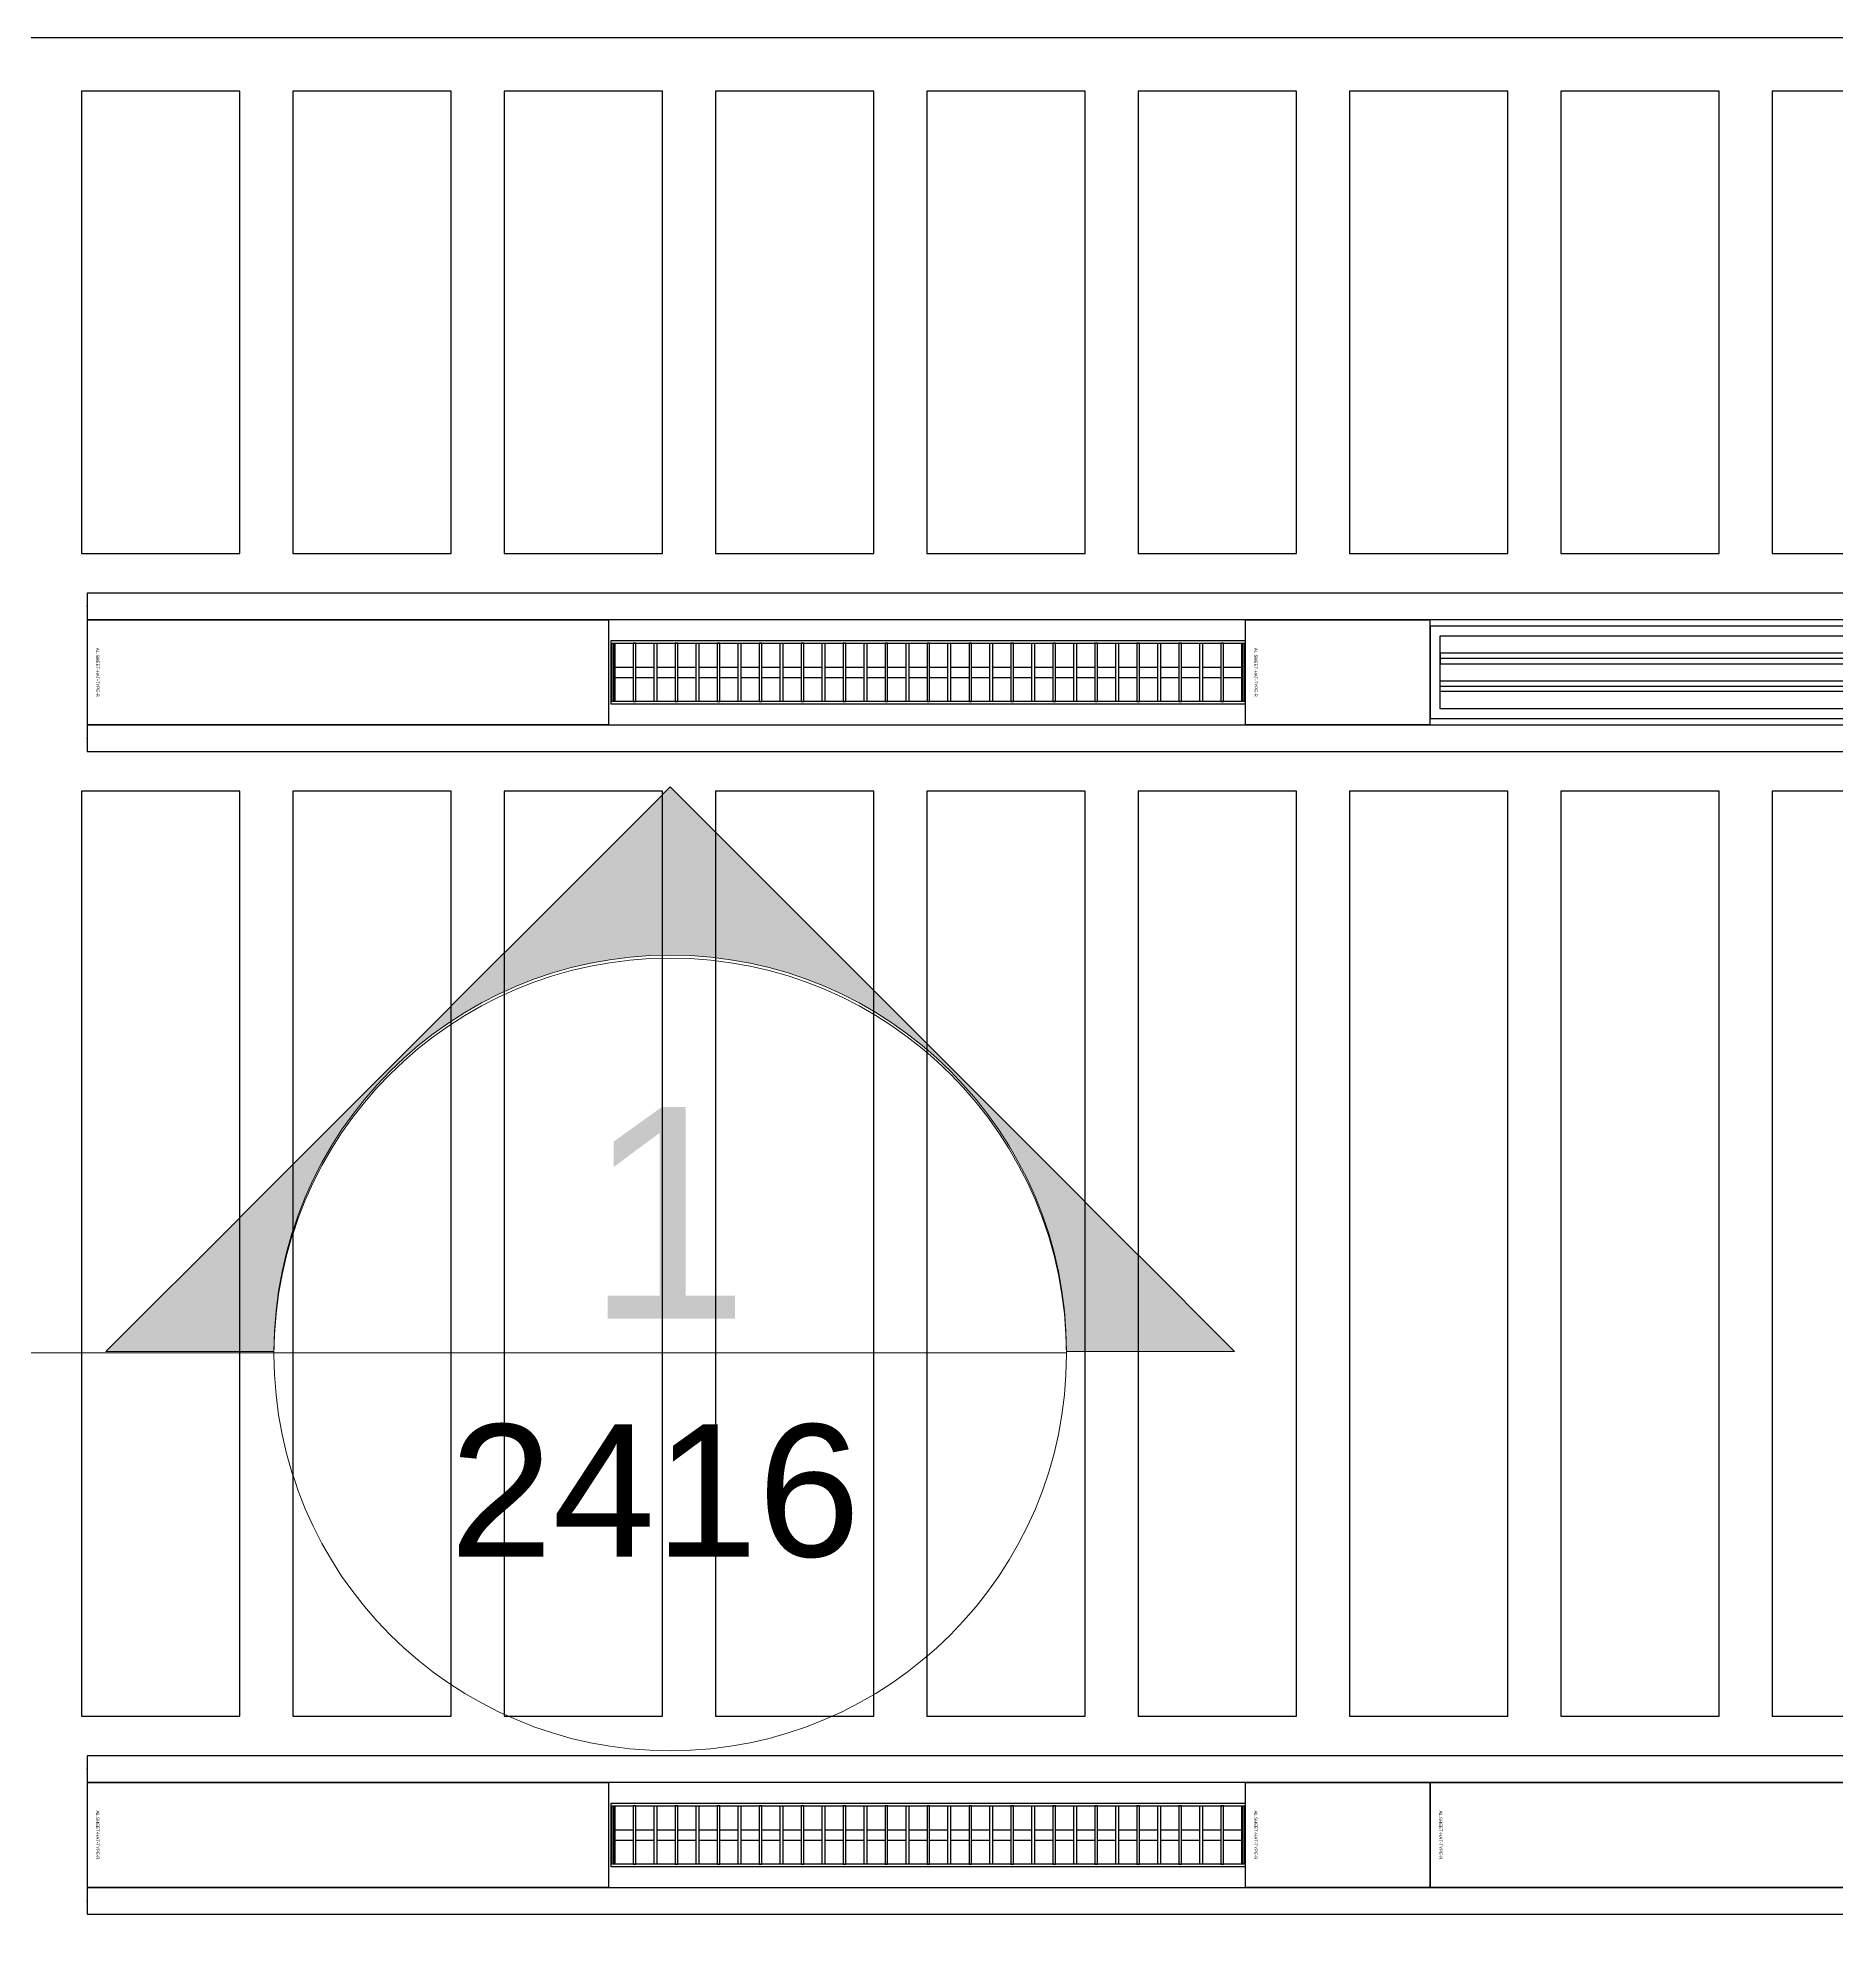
# Model space of a CAD drawing. Header units: millimetres. Extents: x -794334 to -714814, y -17806 to 22403.
# Drawn here: x -732314 to -728910, y -559 to 3029 of the extents above; entities that cross this region are included whole.
import ezdxf
from ezdxf.enums import TextEntityAlignment as Align
from ezdxf.xclip import XClip

# ---------------------------------------------------------------- set-up
doc = ezdxf.new("R2010")
doc.units = ezdxf.units.MM
doc.header["$XCLIPFRAME"] = 0
for name, color, linetype in [('000 - WIPEOUT', 250, 'Continuous'), ('001 - ASCESSORIES', 251, 'Continuous'), ('A04_TUBE SERIES', 2, 'Continuous'), ('A11_ALU.SOLID SHEET', 2, 'Continuous')]:
    doc.layers.add(name, color=color, linetype=linetype)
doc.layers.add('A-ANNO-NOTE', color=3, linetype='Continuous', lineweight=25)
doc.styles.add('Arial', font='arial.ttf', dxfattribs={"height": 400})
doc.styles.add('Arial_1', font='arial.ttf', dxfattribs={"height": 250})

# ---------------------------------------------------------------- blocks, each defined once
blk = doc.blocks.new('DPA_AN_Section Line - UP-Left-16261062-4252-01 ENLARGED CONCOURSE LEVEL - REFLECTED CEILING PLAN - SHEET 3')
at = {"layer": 'A-ANNO-NOTE', "lineweight": 9}
h = blk.add_hatch(color=256, dxfattribs=at)
edge = h.paths.add_edge_path()
edge.add_arc((0, -0.028), 7.5, 180, 360)
edge.add_line((7.5, -0.028), (10.682, -0.028))
edge.add_line((10.682, -0.028), (0, -10.71))
edge.add_line((0, -10.71), (-10.682, -0.028))
edge.add_line((-10.682, -0.028), (-7.5, -0.028))
at = {"layer": 'A-ANNO-NOTE', "lineweight": 18}
for p, q in [((-7.5, 0), (7.5, 0)), ((-7.5, -0.028), (-10.682, -0.028)), ((-10.682, -0.028), (0, -10.71)), ((0, -10.71), (10.682, -0.028)), ((10.682, -0.028), (7.5, -0.028))]:
    blk.add_line(p, q, dxfattribs=at)
at = {"layer": 'A-ANNO-NOTE', "lineweight": 9}
blk.add_line((7.5, 0), (150, 0), dxfattribs=at)
at = {"layer": 'A-ANNO-NOTE', "lineweight": 18}
blk.add_circle((0, 0.028), 7.5, dxfattribs=at)
blk.add_arc((0, -0.028), 7.5, 180, 360, dxfattribs=at)
blk = doc.blocks.new('*U1048')
at = {"layer": 'A11_ALU.SOLID SHEET', "color": 0}
blk.add_lwpolyline([(350, -98.8), (350, 98.8), (0, 98.8), (0, -98.8)], close=True, dxfattribs=at)
at = {"layer": 'Defpoints', "color": 250}
blk.add_point((0, 0), dxfattribs=at)
blk.add_text('AL.SHEET-HAT-TYPE-R', height=6, rotation=270, dxfattribs=at).set_placement((15, 0), align=Align.BOTTOM_CENTER)
blk = doc.blocks.new('*U1083')
at = {"layer": 'A11_ALU.SOLID SHEET', "color": 0}
blk.add_lwpolyline([(987.5, -98.8), (987.5, 98.8), (0, 98.8), (0, -98.8)], close=True, dxfattribs=at)
at = {"layer": 'Defpoints', "color": 250}
blk.add_point((0, 0), dxfattribs=at)
blk.add_text('AL.SHEET-HAT-TYPE-R', height=6, rotation=270, dxfattribs=at).set_placement((15, 0), align=Align.BOTTOM_CENTER)
blk = doc.blocks.new('*U1050')
at = {"layer": '001 - ASCESSORIES', "color": 0, "linetype": 'ByBlock'}
blk.add_lwpolyline([(800, 87.5), (-800, 87.5), (-800, -87.5), (800, -87.5)], close=True, dxfattribs=at)
at = {"layer": '001 - ASCESSORIES', "linetype": 'ByBlock'}
for points in [[(-781.5, 69), (781.5, 69), (781.5, -69), (-781.5, -69)], [(781.5, 36.3), (-781.5, 36.3), (-781.5, 16.3), (781.5, 16.3)], [(-781.5, -16.3), (781.5, -16.3), (781.5, -36.3), (-781.5, -36.3)]]:
    blk.add_lwpolyline(points, close=True, dxfattribs=at)
for points in [[(781.5, 26.3), (-781.5, 26.3)], [(-781.5, -26.3), (781.5, -26.3)]]:
    blk.add_lwpolyline(points, dxfattribs=at)
blk = doc.blocks.new('*U1084')
blk.add_attdef('EXTR.OVL-LENGTH_', (-25, -59.1), '', height=5)
blk.add_wipeout([(-25, 0), (25, 0), (25, 10129), (-25, 10129)]).dxf.layer = '000 - WIPEOUT'
blk.add_point((0, 0))
at = {"layer": 'A04_TUBE SERIES', "color": 0}
blk.add_lwpolyline([(-25, 0), (25, 0), (25, 10129), (-25, 10129)], close=True, dxfattribs=at)
blk = doc.blocks.new('*U1037')
at = {"color": 1}
blk.add_wipeout([(600, -60), (-600, -60), (-600, 60), (600, 60)], dxfattribs=at).dxf.layer = '000 - WIPEOUT'
at = {"layer": '001 - ASCESSORIES', "color": 0}
blk.add_lwpolyline([(600, -60), (-600, -60), (-600, 60), (600, 60)], close=True, dxfattribs=at)
at = {"layer": '001 - ASCESSORIES'}
for points in [[(-593.5, -55), (-598.5, -55), (-598.5, 55), (-593.5, 55)], [(595, -55), (-595, -55), (-595, 55), (595, 55)], [(-558.8, -55), (-553.8, -55), (-553.8, 55), (-558.8, 55)], [(-514, -55), (-519, -55), (-519, 55), (-514, 55)], [(-479.3, -55), (-474.3, -55), (-474.3, 55), (-479.3, 55)], [(-434.6, -55), (-439.6, -55), (-439.6, 55), (-434.6, 55)], [(-399.8, -55), (-394.8, -55), (-394.8, 55), (-399.8, 55)], [(-355.1, -55), (-360.1, -55), (-360.1, 55), (-355.1, 55)], [(-320.4, -55), (-315.4, -55), (-315.4, 55), (-320.4, 55)], [(-275.6, -55), (-280.6, -55), (-280.6, 55), (-275.6, 55)], [(-240.9, -55), (-235.9, -55), (-235.9, 55), (-240.9, 55)], [(-196.2, -55), (-201.2, -55), (-201.2, 55), (-196.2, 55)], [(-161.4, -55), (-156.4, -55), (-156.4, 55), (-161.4, 55)], [(-116.7, -55), (-121.7, -55), (-121.7, 55), (-116.7, 55)], [(-82, -55), (-77, -55), (-77, 55), (-82, 55)], [(-37.2, -55), (-42.2, -55), (-42.2, 55), (-37.2, 55)], [(-2.5, -55), (2.5, -55), (2.5, 55), (-2.5, 55)], [(42.2, -55), (37.2, -55), (37.2, 55), (42.2, 55)], [(77, -55), (82, -55), (82, 55), (77, 55)], [(121.7, -55), (116.7, -55), (116.7, 55), (121.7, 55)], [(156.4, -55), (161.4, -55), (161.4, 55), (156.4, 55)], [(201.2, -55), (196.2, -55), (196.2, 55), (201.2, 55)], [(235.9, -55), (240.9, -55), (240.9, 55), (235.9, 55)], [(280.6, -55), (275.6, -55), (275.6, 55), (280.6, 55)], [(315.4, -55), (320.4, -55), (320.4, 55), (315.4, 55)], [(360.1, -55), (355.1, -55), (355.1, 55), (360.1, 55)], [(394.8, -55), (399.8, -55), (399.8, 55), (394.8, 55)], [(439.6, -55), (434.6, -55), (434.6, 55), (439.6, 55)], [(474.3, -55), (479.3, -55), (479.3, 55), (474.3, 55)], [(519, -55), (514, -55), (514, 55), (519, 55)], [(553.8, -55), (558.8, -55), (558.8, 55), (553.8, 55)], [(598.5, -55), (593.5, -55), (593.5, 55), (598.5, 55)]]:
    blk.add_lwpolyline(points, close=True, dxfattribs=at)
for points in [[(-593.5, 10), (-558.8, 10)], [(-553.8, 10), (-519, 10)], [(-514, 10), (-479.3, 10)], [(-474.3, 10), (-439.6, 10)], [(-434.6, 10), (-399.8, 10)], [(-394.8, 10), (-360.1, 10)], [(-355.1, 10), (-320.4, 10)], [(-315.4, 10), (-280.6, 10)], [(-275.6, 10), (-240.9, 10)], [(-235.9, 10), (-201.2, 10)], [(-196.2, 10), (-161.4, 10)], [(-156.4, 10), (-121.7, 10)], [(-116.7, 10), (-82, 10)], [(-77, 10), (-42.2, 10)], [(-37.2, 10), (-2.5, 10)], [(2.5, 10), (37.2, 10)], [(42.2, 10), (77, 10)], [(82, 10), (116.7, 10)], [(121.7, 10), (156.4, 10)], [(161.4, 10), (196.2, 10)], [(201.2, 10), (235.9, 10)], [(240.9, 10), (275.6, 10)], [(280.6, 10), (315.4, 10)], [(320.4, 10), (355.1, 10)], [(360.1, 10), (394.8, 10)], [(399.8, 10), (434.6, 10)], [(439.6, 10), (474.3, 10)], [(479.3, 10), (514, 10)], [(519, 10), (553.8, 10)], [(558.8, 10), (593.5, 10)], [(-593.5, -10), (-558.8, -10)], [(-553.8, -10), (-519, -10)], [(-514, -10), (-479.3, -10)], [(-474.3, -10), (-439.6, -10)], [(-434.6, -10), (-399.8, -10)], [(-394.8, -10), (-360.1, -10)], [(-355.1, -10), (-320.4, -10)], [(-315.4, -10), (-280.6, -10)], [(-275.6, -10), (-240.9, -10)], [(-235.9, -10), (-201.2, -10)], [(-196.2, -10), (-161.4, -10)], [(-156.4, -10), (-121.7, -10)], [(-116.7, -10), (-82, -10)], [(-77, -10), (-42.2, -10)], [(-37.2, -10), (-2.5, -10)], [(2.5, -10), (37.2, -10)], [(42.2, -10), (77, -10)], [(82, -10), (116.7, -10)], [(121.7, -10), (156.4, -10)], [(161.4, -10), (196.2, -10)], [(201.2, -10), (235.9, -10)], [(240.9, -10), (275.6, -10)], [(280.6, -10), (315.4, -10)], [(320.4, -10), (355.1, -10)], [(360.1, -10), (394.8, -10)], [(399.8, -10), (434.6, -10)], [(439.6, -10), (474.3, -10)], [(479.3, -10), (514, -10)], [(519, -10), (553.8, -10)], [(558.8, -10), (593.5, -10)]]:
    blk.add_lwpolyline(points, dxfattribs=at)
blk = doc.blocks.new('*U1063')
at = {"layer": 'A11_ALU.SOLID SHEET', "color": 0}
blk.add_lwpolyline([(1600, -98.8), (1600, 98.8), (0, 98.8), (0, -98.8)], close=True, dxfattribs=at)
at = {"layer": 'Defpoints', "color": 250}
blk.add_point((0, 0), dxfattribs=at)
blk.add_text('AL.SHEET-HAT-TYPE-R', height=6, rotation=270, dxfattribs=at).set_placement((15, 0), align=Align.BOTTOM_CENTER)
blk = doc.blocks.new('*U1087')
blk.add_attdef('EXTR.OVL-LENGTH_', (-25, -59.1), '', height=5)
blk.add_wipeout([(-25, 0), (25, 0), (25, 10129), (-25, 10129)]).dxf.layer = '000 - WIPEOUT'
blk.add_point((0, 0))
at = {"layer": 'A04_TUBE SERIES', "color": 0}
blk.add_lwpolyline([(-25, 0), (25, 0), (25, 10129), (-25, 10129)], close=True, dxfattribs=at)
blk = doc.blocks.new('*U1239')
at = {"color": 3}
for points in [[(-437.5, -2450), (437.5, -2450), (437.5, -2750), (-437.5, -2750)], [(-437.5, -2850), (437.5, -2850), (437.5, -3150), (-437.5, -3150)], [(-437.5, -3250), (437.5, -3250), (437.5, -3550), (-437.5, -3550)], [(-437.5, -3650), (437.5, -3650), (437.5, -3950), (-437.5, -3950)], [(-437.5, -4050), (437.5, -4050), (437.5, -4350), (-437.5, -4350)], [(-437.5, -4450), (437.5, -4450), (437.5, -4750), (-437.5, -4750)], [(-437.5, -4850), (437.5, -4850), (437.5, -5150), (-437.5, -5150)], [(-437.5, -5250), (437.5, -5250), (437.5, -5550), (-437.5, -5550)], [(-437.5, -5650), (437.5, -5650), (437.5, -5950), (-437.5, -5950)]]:
    blk.add_wipeout(points, dxfattribs=at).dxf.layer = '000 - WIPEOUT'
at = {"layer": 'A11_ALU.SOLID SHEET', "color": 0, "linetype": 'ByBlock'}
for points in [[(-437.5, -2750), (437.5, -2750), (437.5, -2450), (-437.5, -2450)], [(-437.5, -3150), (437.5, -3150), (437.5, -2850), (-437.5, -2850)], [(-437.5, -3550), (437.5, -3550), (437.5, -3250), (-437.5, -3250)], [(-437.5, -3950), (437.5, -3950), (437.5, -3650), (-437.5, -3650)], [(-437.5, -4350), (437.5, -4350), (437.5, -4050), (-437.5, -4050)], [(-437.5, -4750), (437.5, -4750), (437.5, -4450), (-437.5, -4450)], [(-437.5, -5150), (437.5, -5150), (437.5, -4850), (-437.5, -4850)], [(-437.5, -5550), (437.5, -5550), (437.5, -5250), (-437.5, -5250)], [(-437.5, -5950), (437.5, -5950), (437.5, -5650), (-437.5, -5650)]]:
    blk.add_lwpolyline(points, close=True, dxfattribs=at)
blk = doc.blocks.new('*U1268')
at = {"color": 3}
for points in [[(-875, 4950), (875, 4950), (875, 4650), (-875, 4650)], [(-875, 4550), (875, 4550), (875, 4250), (-875, 4250)], [(-875, 4150), (875, 4150), (875, 3850), (-875, 3850)], [(-875, 3750), (875, 3750), (875, 3450), (-875, 3450)], [(-875, 3350), (875, 3350), (875, 3050), (-875, 3050)], [(-875, 2950), (875, 2950), (875, 2650), (-875, 2650)], [(-875, 2550), (875, 2550), (875, 2250), (-875, 2250)], [(-875, 2150), (875, 2150), (875, 1850), (-875, 1850)], [(-875, 1750), (875, 1750), (875, 1450), (-875, 1450)]]:
    blk.add_wipeout(points, dxfattribs=at).dxf.layer = '000 - WIPEOUT'
at = {"layer": 'A11_ALU.SOLID SHEET', "color": 0, "linetype": 'ByBlock'}
for points in [[(-875, 4650), (875, 4650), (875, 4950), (-875, 4950)], [(-875, 4250), (875, 4250), (875, 4550), (-875, 4550)], [(-875, 3850), (875, 3850), (875, 4150), (-875, 4150)], [(-875, 3450), (875, 3450), (875, 3750), (-875, 3750)], [(-875, 3050), (875, 3050), (875, 3350), (-875, 3350)], [(-875, 2650), (875, 2650), (875, 2950), (-875, 2950)], [(-875, 2250), (875, 2250), (875, 2550), (-875, 2550)], [(-875, 1850), (875, 1850), (875, 2150), (-875, 2150)], [(-875, 1450), (875, 1450), (875, 1750), (-875, 1750)]]:
    blk.add_lwpolyline(points, close=True, dxfattribs=at)
blk = doc.blocks.new('*U1630')
blk.add_lwpolyline([(22690, -750), (19166.4, -750), (19116.4, -700), (18966.4, -550), (-101025.4, -550), (-101025.4, -6705), (-96300, -6705), (-96300, -7350), (-94497.6, -7350), (17250, -7350), (17250, -6850), (18300, -6850), (22690, -6850)], close=True)
for name, p in [('*U1083', (12461, -1750.5)), ('*U1048', (14653, -1750.5)), ('*U1050', (15803, -1750.5)), ('*U1083', (12461, -3950.5)), ('*U1048', (14653, -3950.5)), ('*U1063', (15003, -3950.5))]:
    blk.add_blockref(name, p)
for p in [(14053, -1750.5), (14053, -3950.5)]:
    blk.add_blockref('*U1037', p)
at = {"layer": 'A04_TUBE SERIES', "color": 0, "linetype": 'ByBlock', "rotation": 270}
for name, p in [('*U1087', (12461, -1625.5)), ('*U1084', (12461, -1875.5)), ('*U1084', (12461, -3825.5)), ('*U1084', (12461, -4075.5))]:
    blk.add_blockref(name, p, dxfattribs=at)
at = {"layer": 'A11_ALU.SOLID SHEET', "color": 0, "linetype": 'ByBlock', "rotation": 90}
for name, p in [('*U1239', (10000, -1088)), ('*U1268', (17400, -2850.5))]:
    blk.add_blockref(name, p, dxfattribs=at)

msp = doc.modelspace()

# ---------------------------------------------------------------- block references
at = {"layer": 'A11_ALU.SOLID SHEET'}
ref = msp.add_blockref('*U1630', (-744681.2, 3579), dxfattribs=at)
XClip(ref).set_block_clipping_path([(-45802.4668593339, -9620.0029952967), (23702.8690583039, 10334.9999958097)])

# ---------------------------------------------------------------- next in the draw order: block references
at = {"layer": 'A-ANNO-NOTE', "xscale": 100, "yscale": 100, "zscale": 100, "rotation": 180}
msp.add_blockref('DPA_AN_Section Line - UP-Left-16261062-4252-01 ENLARGED CONCOURSE LEVEL - REFLECTED CEILING PLAN - SHEET 3', (-731116.7, 540.6), dxfattribs=at)

# ---------------------------------------------------------------- next in the draw order: texts
at = {"layer": 'A-ANNO-NOTE', "lineweight": 9, "attachment_point": 1}
for s, insert, char_height, width, style in [('1', (-731277.4, 1005.8), 400, 376.793, 'Arial'), ('2416', (-731533.8, 405.4), 250, 929.957, 'Arial_1')]:
    msp.add_mtext(s, dxfattribs=dict(at, insert=insert, char_height=char_height, width=width, style=style))

doc.saveas('drawing.dxf')
